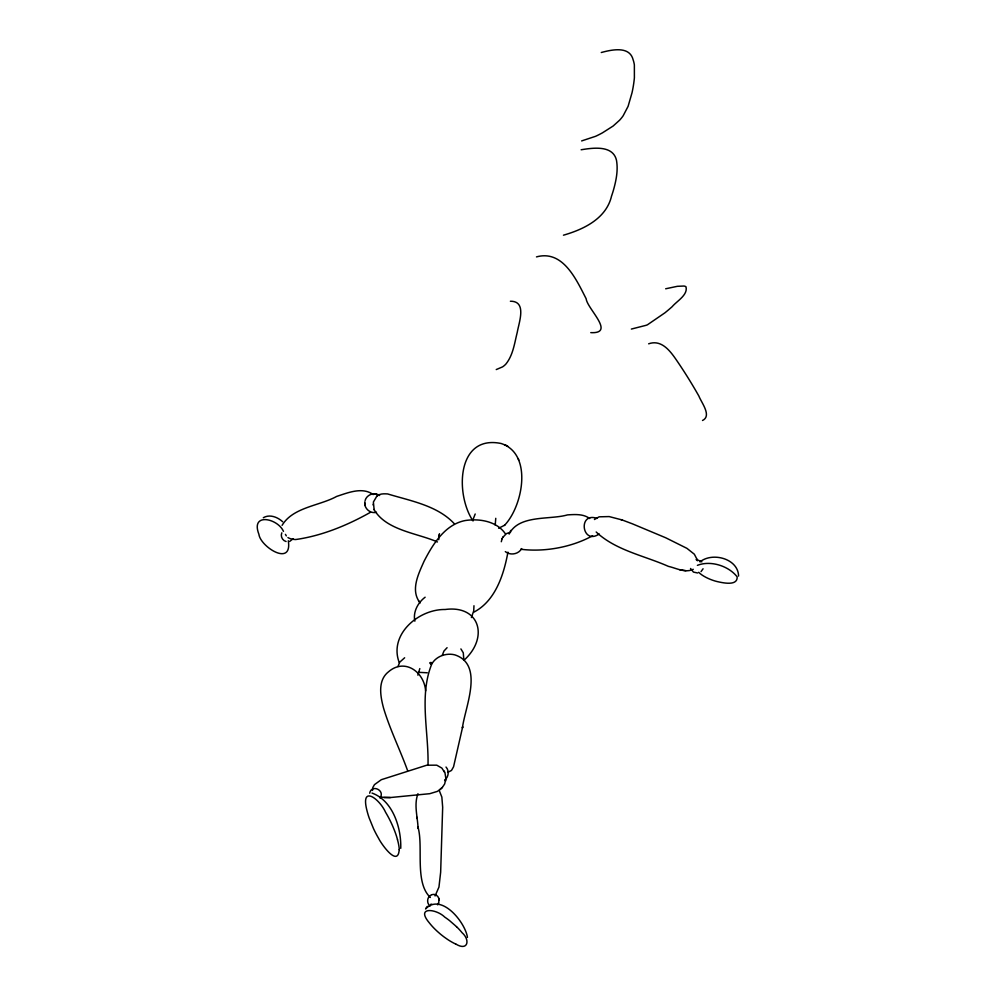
<?xml version="1.0" encoding="UTF-8"?>
<svg xmlns="http://www.w3.org/2000/svg" width="996" height="996" viewBox="0 0 996 996"><rect width="100%" height="100%" fill="white"/><g stroke="black" fill="none" stroke-linecap="round" stroke-linejoin="round"><path stroke-width="1.49" d="M374.147 509.79L373.388 502.034L376.837 496.17M373.151 505.059L373.151 504.2M439.099 899.724L438.551 903.223M473.972 605.742L473.723 610.897L471.407 617.545M738.584 576.062C738.198 558.495 712.24 551.821 699.964 561.918M438.813 536.172L438.75 539.683M507.935 552.145C503.852 574.53 495.398 601.136 473.66 612.241M400.753 848.355C401.376 827.713 392.798 800.547 372.031 793.077M463.825 659.663L463.277 652.791L460.899 648.919M419.802 668.602L417.872 675.163M472.776 520.198L475.192 513.986M380.198 797.136L390.32 797.547L429.774 793.688L437.505 791.347L442.361 787.413L444.677 783.927L445.884 778.523L444.975 772.921L441.863 768.078L436.746 765.177L426.774 765.202L381.319 779.694L374.459 784.649L372.803 787.562L372.504 790.438M376.488 512.243C370.313 514.11 363.54 508.097 364.91 501.723M501.299 541.737L502.109 538.649M438.887 535.798L439.497 533.694M445.498 781.262L445.71 780.117M438.638 537.143L439.012 535.126M369.678 793.214C371.471 783.74 385.601 790.338 379.986 798.02M397.964 666.523L399.707 662.203L404.65 657.771M442.236 655.368L443.967 651.035L447.08 647.699M281.806 532.823C280.287 536.259 282.428 540.641 286.089 541.513M417.984 793.7C413.726 804.706 417.673 816.832 418.059 828.162L417.947 826.991C423.686 846.363 414.224 882.444 430.372 897.471M509.13 534.093C518.928 514.434 549.755 520.061 567.483 514.895C574.829 514.422 583.444 513.762 589.682 518.518M495.199 525.079L495.771 518.318M282.092 525.34C292.961 507.126 319.467 505.918 336.698 496.406C347.928 492.771 362.395 486.621 373.226 494.589M365.109 500.502C366.702 494.514 374.645 491.688 379.588 495.51M703.076 568.778L701.047 571.592M425.578 909.012C440.904 892.316 465.244 922.084 467.46 937.423M510.4 531.192L510.774 530.407M502.743 537.429L506.391 533.644L510.525 532.15M431.816 663.909C418.88 695.768 428.753 731.55 428.019 764.94M502.059 538.761L502.918 537.081M438.14 904.007L437.555 904.816L438.626 903.086M521.68 548.584C518.592 554.299 510.263 555.731 505.308 551.61M430.546 663.822A2.577 1.631 14.1 0 0 432.015 663.448L431.231 662.489A2.577 1.631 14.1 0 0 429.762 662.875L430.546 663.822M427.346 906.335L425.952 908.302M435.065 895.964L438.95 887.087L440.655 872.222L442.672 807.246L441.851 797.086L439.51 791.21M293.16 538.749L289.662 541.438M594.425 519.501L599.131 516.824L609.154 516.575L622.077 519.937L632.36 523.809L665.751 537.79L686.929 548.348L694.337 554.212L697.2 559.702L701.856 561.856M432.227 663.261C436.684 656.078 446.507 652.729 454.811 654.858C484.591 664.643 464.933 707.309 462.405 728.001L462.704 726.707L453.566 766.771L451.487 770.443L447.789 772.348M592.632 535.748C571.679 547.277 544.638 552.22 520.808 549.257M464.385 659.9C489.048 637.179 479.574 604.809 445.15 609.502C418.469 609.054 388.49 634.726 399.284 662.676M440.095 789.679L442.361 787.413M444.627 780.129C448.673 777.179 449.47 770.755 446.021 767.045M370.549 512.255C347.579 525.228 321.895 535.86 295.6 539.546C292.961 539.446 290.222 538.948 287.919 537.579M697.387 565.355C710.385 560.2 728.487 565.716 737.165 576.858C737.737 586.32 722.735 582.834 716.883 581.502C710.546 579.933 702.765 576.398 698.682 572.302M425.13 597.202C417.922 602.63 412.792 612.042 414.859 621.18M599.206 533.981C582.05 545.796 577.468 511.633 596.953 518.356M377.671 495.572C380.522 493.506 384.356 493.755 387.656 493.941C410.377 500.839 437.232 505.507 454.039 523.448M376.6 496.344L377.945 495.361M504.399 525.44C522.751 506.566 533.246 453.84 501.113 443.494C456.442 434.281 455.209 494.589 473.038 520.97M504.785 525.153L498.623 528.254M263.317 517.721C269.667 513.948 277.685 517.111 282.665 521.755M431.467 894.806C427.085 896.537 426.213 903.223 430.098 905.937M596.181 532.001C615.789 550.439 644.337 555.668 668.391 566.363C676.16 568.081 685.31 573.273 693.291 569.289M563.45 235.193C583.731 229.366 606.278 218.61 611.544 196.088A140.697 87.561 -41.6 0 0 613.337 190.51C616.113 180.737 618.267 170.378 616.474 160.232C612.938 144.818 592.732 147.906 581.141 149.761M496.245 369.566L502.507 366.901A11.267 7.009 -41.6 0 0 505.956 363.976C513.164 355.012 514.534 343.047 517.273 332.228C518.953 322.38 527.195 301.041 510.388 301.228M702.516 420.486C712.078 415.867 701.421 402.683 698.893 396.084C692.581 384.917 685.833 373.986 678.674 363.341C671.939 353.493 662.85 338.777 648.645 343.807M431.965 894.632C435.501 893.362 439.273 896.637 439.174 900.26M631.352 329.066L646.006 325.331A5.478 1.594 -24.3 0 0 647.437 324.796L664.905 312.831A153.048 44.509 -24.3 0 0 672.101 306.743C676.794 301.078 688.087 295.077 686.007 286.798A20.381 5.926 -24.3 0 0 683.991 286.039L677.342 286.313L665.677 288.778M601.273 52.514C611.482 49.788 629.596 45.592 633.12 59.772A58.316 36.292 -41.6 0 1 634.365 64.927L634.39 77.788A160.281 99.749 -41.6 0 1 632.024 92.765L628.09 106.348L623.172 115.748A27.315 17.007 -41.6 0 1 619.574 120.23L613.138 126.019L602.468 132.829A81.622 50.796 -41.6 0 1 595.633 136.29L581.639 140.922M536.483 256.893C563.064 249.61 576.36 279.702 586.146 298.738C587.217 308.847 615.914 333.897 590.777 332.639M430.72 904.293L431.741 904.181M696.104 559.64L697.225 559.603M697.673 572.986L693.44 572.09L690.539 568.479M383.933 797.609L390.32 797.547M427.296 672.786L418.395 672.3M375.143 493.867L376.289 493.991M374.11 493.755L375.056 493.854M679.807 569.787L685.908 570.708M437.456 541.973C417.287 533.059 386.062 530.445 373.998 509.442M621.018 519.663L622.077 519.937M455.807 944.046C467.908 951.441 470.398 939.975 462.094 932.742A99.077 51.991 9.4 0 0 456.529 926.678M504.449 444.614L505.906 445.299M506.155 445.436L507.798 446.208M456.529 926.678L449.545 920.603A83.452 43.787 9.4 0 0 444.714 917.092C436.373 908.75 415.307 906.236 429.276 922.806A100.882 52.937 9.4 0 0 438.078 932.057L440.12 933.837A93.387 49.003 9.4 0 0 444.316 937.136L446.781 938.879A52.153 27.365 9.4 0 0 455.732 944.096M505.408 533.831C496.78 521.107 479.25 518.331 465.008 520.572C444.839 524.606 432.762 544.351 424.047 561.308C418.718 573.397 410.315 589.881 419.677 602.244M418.544 600.825L420.188 602.904M283.462 531.378C277.996 518.518 250.257 511.969 258.91 534.304C260.392 546.742 292.563 567.309 288.305 540.741M285.441 534.366L286.3 535.885M444.104 771.053L444.59 772.025M407.588 770.568C399.994 749.652 390.021 729.62 383.609 708.281C380.422 696.528 377.409 680.529 388.452 671.839C404.725 657.696 424.271 671.976 425.616 690.913M397.541 839.74L396.607 836.516A96.077 70.616 41.2 0 0 394.528 830.602L393.084 827.041A103.982 76.431 41.2 0 0 385.527 812.176C379.165 798.219 359.793 784.325 367.213 811.541A85.706 62.997 41.2 0 0 369.18 817.99L373.488 828.572A102.488 75.335 41.2 0 0 378.704 838.52C381.144 843.699 398.114 867.964 399.209 849.551M518.294 458.583L518.729 460.239M438.962 898.728L439.049 899.363M697.175 559.478L697.337 560.773M364.723 502.93L364.847 504.026M364.872 504.3L365.009 505.47M416.975 817.318L417.112 818.563M397.479 839.74A54.519 40.077 41.2 0 1 399.309 849.576"/></g></svg>
